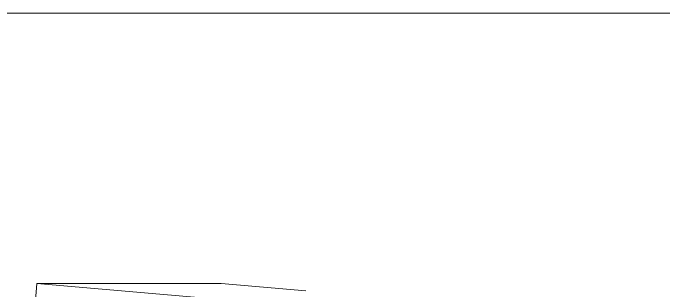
# Model space of a CAD drawing. Header units: millimetres. Extents: x 0 to 84100, y 0 to 59400.
# Drawn here: x 41443.9 to 41673, y 18479.7 to 18577.4 of the extents above; entities that cross this region are included whole.
import ezdxf

# ---------------------------------------------------------------- set-up
doc = ezdxf.new("R2010")
doc.units = ezdxf.units.MM
doc.layers.add('10_見えがかり', color=7, linetype='Continuous', lineweight=13)
doc.layers.add('12_見えがかり（ガラス）', color=5, linetype='Continuous', lineweight=9)

msp = doc.modelspace()

# ---------------------------------------------------------------- linework, layer by layer
at = {"layer": '10_見えがかり'}
for points in [[(40857.29, 18577.37), (41484.03, 18577.37)], [(41484.03, 18577.37), (42153.27, 18577.37)]]:
    msp.add_lwpolyline(points, dxfattribs=at)
at = {"layer": '12_見えがかり（ガラス）'}
for points in [[(41451.33, 18470.37), (41452.3, 18482.29)], [(41517.1, 18482.29), (41452.3, 18482.29)], [(41452.3, 18482.29), (53107.65, 17487.29)], [(41546.97, 18479.74), (41517.1, 18482.29)]]:
    msp.add_lwpolyline(points, dxfattribs=at)

doc.saveas('drawing.dxf')
